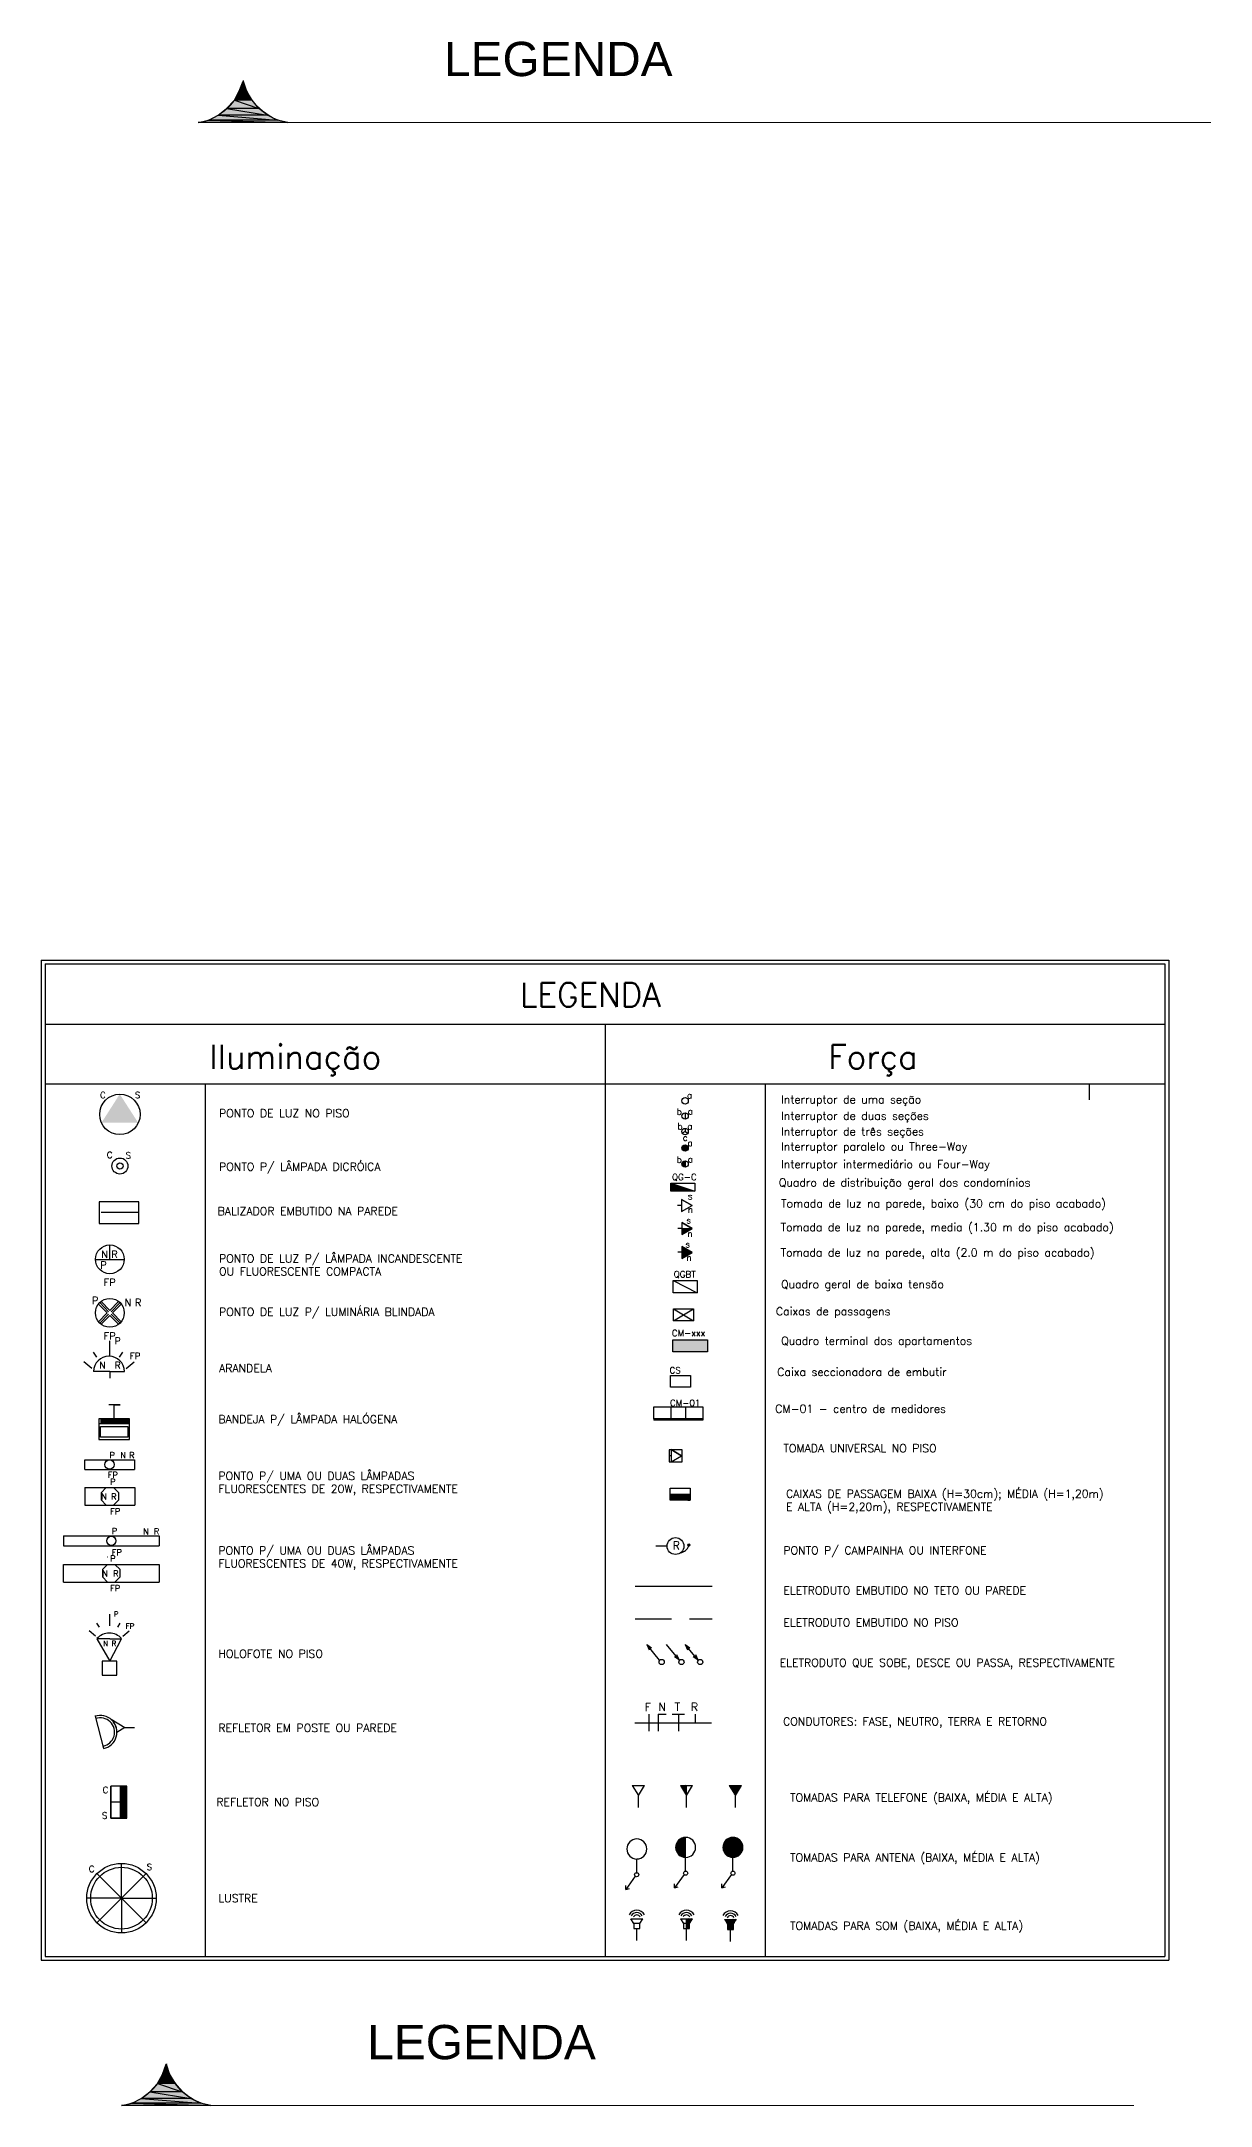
# Model space of a CAD drawing. Header units: millimetres. Extents: x 53 to 176, y -29 to 32.
# Drawn here: x 81.16 to 89.2, y -0.34 to 13.85 of the extents above; entities that cross this region are included whole.
import ezdxf

# ---------------------------------------------------------------- set-up
doc = ezdxf.new("R2010")
doc.units = ezdxf.units.MM
doc.linetypes.add('HIDDEN', pattern=[0.375, 0.25, -0.125])
doc.layers.add('6 - Legenda', color=70, linetype='Continuous', lineweight=25)
doc.styles.add('Arial0', font='arial.ttf', dxfattribs={"height": 3.14658})
doc.styles.add('ROMANS', font='ROMANS.SHX')

msp = doc.modelspace()

# ---------------------------------------------------------------- hatches: boundary and pattern name
at = {"layer": '6 - Legenda', "true_color": 0x000005}
h = msp.add_hatch(color=5, dxfattribs=at)
h.paths.add_polyline_path([(82.568, 13.503), (82.518, 13.503), (82.607, 13.441)])
h.paths.add_polyline_path([(82.518, 13.503), (82.607, 13.441), (82.485, 13.441)])
for points in [[(82.545, 13.573), (82.568, 13.503), (82.518, 13.503)], [(82.016, -0.058), (82.04, -0.127), (81.99, -0.127)]]:
    msp.add_hatch(color=5, dxfattribs=at).paths.add_polyline_path(points)
h = msp.add_hatch(color=5, dxfattribs=at)
h.paths.add_polyline_path([(82.713, 13.338), (82.373, 13.338), (82.779, 13.305)])
h.paths.add_polyline_path([(82.373, 13.338), (82.779, 13.305), (82.31, 13.305)])
h = msp.add_hatch(color=5, dxfattribs=at)
h.paths.add_polyline_path([(82.654, 13.384), (82.432, 13.384), (82.713, 13.338)])
h.paths.add_polyline_path([(82.432, 13.384), (82.713, 13.338), (82.373, 13.338)])
h = msp.add_hatch(color=5, dxfattribs=at)
h.paths.add_polyline_path([(82.607, 13.441), (82.485, 13.441), (82.654, 13.384)])
h.paths.add_polyline_path([(82.485, 13.441), (82.654, 13.384), (82.432, 13.384)])
h = msp.add_hatch(color=5, dxfattribs=at)
h.paths.add_polyline_path([(82.779, 13.305), (82.31, 13.305), (82.852, 13.288)])
h.paths.add_polyline_path([(82.31, 13.305), (82.852, 13.288), (82.237, 13.288)])
at = {"layer": '6 - Legenda'}
h = msp.add_hatch(color=256, dxfattribs=at)
h.set_gradient(color1=(255, 0, 0), color2=(255, 0, 0), tint=1)
h.paths.add_polyline_path([(85.585, 6.13), (85.563, 6.13, 0.414214), (85.585, 6.108)])
h.paths.add_polyline_path([(85.585, 6.152, 0.414214), (85.563, 6.13), (85.585, 6.13)])
h.paths.add_polyline_path([(85.585, 6.262, 0.414214), (85.563, 6.24), (85.585, 6.24)])
h.paths.add_polyline_path([(85.585, 6.262), (85.585, 6.24), (85.607, 6.24, 0.414214)])
h.paths.add_polyline_path([(85.607, 6.24), (85.585, 6.24), (85.585, 6.218, 0.414214)])
h.paths.add_polyline_path([(85.585, 6.24), (85.563, 6.24, 0.414214), (85.585, 6.218)])
h = msp.add_hatch(color=256, dxfattribs=at)
h.paths.add_polyline_path([(85.486, 5.999), (85.486, 5.972), (85.568, 5.972)])
h.paths.add_polyline_path([(85.568, 5.972), (85.486, 5.972), (85.486, 5.944), (85.568, 5.944)])
h.paths.add_polyline_path([(85.568, 5.972), (85.568, 5.944), (85.651, 5.944)])
at = {"layer": '6 - Legenda', "true_color": 0x000005}
h = msp.add_hatch(color=5, dxfattribs=at)
h.paths.add_polyline_path([(82.04, -0.127), (81.99, -0.127), (82.079, -0.19)])
h.paths.add_polyline_path([(81.99, -0.127), (82.079, -0.19), (81.957, -0.19)])
h = msp.add_hatch(color=5, dxfattribs=at)
h.paths.add_polyline_path([(82.126, -0.246), (81.904, -0.246), (82.185, -0.293)])
h.paths.add_polyline_path([(81.904, -0.246), (82.185, -0.293), (81.844, -0.293)])
h = msp.add_hatch(color=5, dxfattribs=at)
h.paths.add_polyline_path([(82.079, -0.19), (81.957, -0.19), (82.126, -0.246)])
h.paths.add_polyline_path([(81.957, -0.19), (82.126, -0.246), (81.904, -0.246)])
h = msp.add_hatch(color=5, dxfattribs=at)
h.paths.add_polyline_path([(82.251, -0.326), (81.782, -0.326), (82.324, -0.342)])
h.paths.add_polyline_path([(81.782, -0.326), (82.324, -0.342), (81.709, -0.342)])
h = msp.add_hatch(color=5, dxfattribs=at)
h.paths.add_polyline_path([(82.185, -0.293), (81.844, -0.293), (82.251, -0.326)])
h.paths.add_polyline_path([(81.844, -0.293), (82.251, -0.326), (81.782, -0.326)])

# ---------------------------------------------------------------- linework, layer by layer
at = {"layer": '6 - Legenda'}
for p, q in [((81.157, 7.532), (81.157, 0.657)), ((81.157, 7.532), (88.912, 7.532)), ((88.912, 7.532), (88.912, 0.657)), ((81.185, 7.505), (81.185, 0.684)), ((81.185, 7.505), (88.885, 7.505)), ((88.885, 7.505), (88.885, 0.684)), ((81.185, 7.092), (88.885, 7.092)), ((85.035, 7.092), (85.035, 0.684)), ((81.185, 6.68), (88.885, 6.68)), ((82.285, 6.68), (82.285, 0.684)), ((85.035, 6.68), (86.135, 6.68)), ((86.135, 6.68), (86.135, 0.684)), ((88.364, 6.68), (88.364, 6.57)), ((85.585, 6.482), (85.585, 6.438)), ((85.585, 6.353), (85.566, 6.342)), ((85.585, 6.353), (85.566, 6.342)), ((85.585, 6.375), (85.585, 6.353)), ((85.585, 6.375), (85.585, 6.353)), ((85.585, 6.353), (85.604, 6.342)), ((85.585, 6.353), (85.604, 6.342)), ((85.585, 6.152), (85.585, 6.108)), ((85.486, 5.999), (85.651, 5.944)), ((85.486, 5.944), (85.486, 5.999)), ((85.486, 5.999), (85.651, 5.999)), ((85.651, 5.999), (85.651, 5.944)), ((81.829, 5.869), (81.555, 5.869)), ((81.555, 5.869), (81.555, 5.72)), ((81.829, 5.72), (81.829, 5.869)), ((85.651, 5.944), (85.486, 5.944)), ((85.561, 5.845), (85.534, 5.845)), ((85.561, 5.886), (85.633, 5.845)), ((85.633, 5.845), (85.561, 5.886)), ((85.561, 5.886), (85.561, 5.804)), ((85.633, 5.845), (85.561, 5.886)), ((85.561, 5.804), (85.633, 5.845)), ((81.555, 5.72), (81.829, 5.72)), ((81.568, 5.8), (81.821, 5.8)), ((85.563, 5.687), (85.535, 5.687)), ((85.563, 5.728), (85.634, 5.687)), ((85.634, 5.687), (85.563, 5.728)), ((85.563, 5.728), (85.563, 5.646)), ((85.634, 5.687), (85.563, 5.728)), ((85.563, 5.687), (85.634, 5.687)), ((85.563, 5.646), (85.634, 5.687)), ((81.629, 5.473), (81.629, 5.574)), ((85.563, 5.563), (85.634, 5.522)), ((85.634, 5.522), (85.563, 5.563)), ((85.563, 5.563), (85.563, 5.481)), ((85.634, 5.522), (85.563, 5.563)), ((81.529, 5.473), (81.728, 5.473)), ((85.563, 5.524), (85.535, 5.524)), ((85.563, 5.522), (85.634, 5.522)), ((85.563, 5.481), (85.634, 5.522)), ((85.502, 5.33), (85.667, 5.245)), ((85.502, 5.245), (85.502, 5.33)), ((85.502, 5.33), (85.667, 5.33)), ((85.667, 5.33), (85.667, 5.245)), ((81.611, 5.107), (81.55, 5.167)), ((81.62, 5.115), (81.559, 5.177)), ((81.629, 5.124), (81.568, 5.185)), ((81.689, 5.185), (81.629, 5.124)), ((81.699, 5.177), (81.637, 5.115)), ((81.707, 5.167), (81.646, 5.107)), ((85.667, 5.245), (85.502, 5.245)), ((85.505, 5.052), (85.505, 5.135)), ((85.505, 5.135), (85.643, 5.135)), ((85.505, 5.052), (85.643, 5.135)), ((85.505, 5.135), (85.643, 5.052)), ((85.643, 5.135), (85.643, 5.052)), ((81.611, 5.107), (81.55, 5.046)), ((81.62, 5.098), (81.559, 5.037)), ((81.629, 5.089), (81.568, 5.028)), ((81.689, 5.028), (81.629, 5.089)), ((81.699, 5.037), (81.637, 5.098)), ((81.707, 5.046), (81.646, 5.107)), ((85.643, 5.052), (85.505, 5.052)), ((81.539, 4.803), (81.517, 4.837)), ((81.629, 4.814), (81.629, 4.915)), ((81.695, 4.803), (81.718, 4.837)), ((85.5, 4.84), (85.5, 4.922)), ((85.5, 4.922), (85.739, 4.922)), ((85.739, 4.84), (85.5, 4.84)), ((85.739, 4.922), (85.739, 4.84)), ((81.506, 4.725), (81.45, 4.77)), ((81.629, 4.703), (81.517, 4.703)), ((81.629, 4.703), (81.729, 4.703)), ((81.629, 4.703), (81.629, 4.658)), ((81.74, 4.725), (81.795, 4.771)), ((85.484, 4.595), (85.484, 4.677)), ((85.484, 4.677), (85.622, 4.677)), ((85.622, 4.595), (85.484, 4.595)), ((85.622, 4.677), (85.622, 4.595)), ((81.699, 4.475), (81.621, 4.475)), ((81.658, 4.475), (81.699, 4.475)), ((81.658, 4.379), (81.658, 4.475)), ((85.369, 4.379), (85.369, 4.462)), ((85.369, 4.462), (85.706, 4.462)), ((85.488, 4.462), (85.488, 4.379)), ((85.588, 4.462), (85.588, 4.379)), ((85.706, 4.462), (85.706, 4.379)), ((81.763, 4.379), (81.554, 4.379)), ((81.554, 4.379), (81.554, 4.236)), ((81.763, 4.345), (81.557, 4.345)), ((81.564, 4.325), (81.753, 4.325)), ((81.564, 4.252), (81.564, 4.325)), ((81.566, 4.373), (81.566, 4.351)), ((81.571, 4.373), (81.571, 4.351)), ((81.577, 4.373), (81.577, 4.351)), ((81.582, 4.373), (81.582, 4.351)), ((81.588, 4.373), (81.588, 4.351)), ((81.593, 4.373), (81.593, 4.351)), ((81.599, 4.373), (81.599, 4.351)), ((81.604, 4.373), (81.604, 4.351)), ((81.61, 4.373), (81.61, 4.351)), ((81.615, 4.373), (81.615, 4.351)), ((81.621, 4.373), (81.621, 4.351)), ((81.626, 4.373), (81.626, 4.351)), ((81.632, 4.373), (81.632, 4.351)), ((81.637, 4.373), (81.637, 4.351)), ((81.643, 4.373), (81.643, 4.351)), ((81.648, 4.373), (81.648, 4.351)), ((81.654, 4.373), (81.654, 4.351)), ((81.659, 4.373), (81.659, 4.351)), ((81.665, 4.373), (81.665, 4.351)), ((81.67, 4.373), (81.67, 4.351)), ((81.676, 4.373), (81.676, 4.351)), ((81.681, 4.373), (81.681, 4.351)), ((81.687, 4.373), (81.687, 4.351)), ((81.692, 4.373), (81.692, 4.351)), ((81.698, 4.373), (81.698, 4.351)), ((81.703, 4.373), (81.703, 4.351)), ((81.709, 4.373), (81.709, 4.351)), ((81.714, 4.373), (81.714, 4.351)), ((81.72, 4.373), (81.72, 4.351)), ((81.725, 4.373), (81.725, 4.351)), ((81.725, 4.373), (81.725, 4.351)), ((81.731, 4.373), (81.731, 4.351)), ((81.736, 4.373), (81.736, 4.351)), ((81.742, 4.373), (81.742, 4.351)), ((81.747, 4.373), (81.747, 4.351)), ((81.753, 4.373), (81.753, 4.351)), ((81.753, 4.325), (81.753, 4.252)), ((81.763, 4.236), (81.763, 4.379)), ((85.706, 4.379), (85.369, 4.379)), ((85.369, 4.379), (85.369, 4.369)), ((85.706, 4.369), (85.369, 4.369)), ((85.706, 4.379), (85.706, 4.369)), ((81.554, 4.236), (81.763, 4.236)), ((81.753, 4.252), (81.564, 4.252)), ((85.49, 4.125), (85.476, 4.125)), ((85.49, 4.167), (85.561, 4.125)), ((85.561, 4.125), (85.49, 4.167)), ((85.49, 4.167), (85.49, 4.084)), ((85.561, 4.125), (85.49, 4.167)), ((85.49, 4.084), (85.561, 4.125)), ((81.455, 4.097), (81.455, 4.03)), ((81.456, 4.097), (81.798, 4.097)), ((81.456, 4.03), (81.798, 4.03)), ((81.798, 4.097), (81.798, 4.03)), ((81.457, 3.907), (81.8, 3.907)), ((81.457, 3.907), (81.457, 3.785)), ((81.603, 3.907), (81.568, 3.871)), ((81.568, 3.871), (81.568, 3.821)), ((81.604, 3.907), (81.603, 3.907)), ((81.69, 3.871), (81.654, 3.907)), ((81.69, 3.821), (81.69, 3.871)), ((81.8, 3.907), (81.8, 3.785)), ((85.482, 3.819), (85.482, 3.901)), ((85.482, 3.901), (85.619, 3.901)), ((85.482, 3.86), (85.619, 3.86)), ((85.619, 3.901), (85.619, 3.819)), ((81.457, 3.785), (81.8, 3.785)), ((81.568, 3.821), (81.603, 3.785)), ((81.603, 3.785), (81.604, 3.785)), ((81.654, 3.785), (81.69, 3.821)), ((81.654, 3.785), (81.654, 3.785)), ((85.619, 3.819), (85.482, 3.819)), ((81.309, 3.574), (81.969, 3.574)), ((81.309, 3.574), (81.309, 3.505)), ((81.969, 3.574), (81.969, 3.505)), ((81.309, 3.505), (81.969, 3.505)), ((81.614, 3.427), (81.613, 3.427)), ((81.308, 3.378), (81.308, 3.256)), ((81.309, 3.378), (81.969, 3.378)), ((81.613, 3.378), (81.578, 3.342)), ((81.578, 3.342), (81.578, 3.292)), ((81.578, 3.292), (81.613, 3.256)), ((81.7, 3.342), (81.664, 3.378)), ((81.664, 3.256), (81.7, 3.292)), ((81.7, 3.292), (81.7, 3.342)), ((81.969, 3.378), (81.969, 3.256)), ((81.309, 3.256), (81.969, 3.256)), ((81.613, 3.256), (81.614, 3.256)), ((81.664, 3.256), (81.664, 3.256)), ((85.241, 3.229), (85.771, 3.229)), ((81.629, 2.956), (81.629, 3.037)), ((81.531, 2.885), (81.487, 2.921)), ((81.558, 2.947), (81.54, 2.974)), ((81.629, 2.867), (81.54, 2.867)), ((81.54, 2.867), (81.629, 2.713)), ((81.629, 2.867), (81.709, 2.867)), ((81.629, 2.713), (81.709, 2.867)), ((81.683, 2.947), (81.7, 2.974)), ((81.718, 2.885), (81.762, 2.922)), ((81.575, 2.713), (81.575, 2.616)), ((81.678, 2.713), (81.575, 2.713)), ((81.678, 2.616), (81.678, 2.713)), ((85.41, 2.719), (85.321, 2.827)), ((85.321, 2.827), (85.354, 2.804)), ((85.321, 2.827), (85.337, 2.791)), ((85.546, 2.719), (85.457, 2.827)), ((85.546, 2.719), (85.513, 2.743)), ((85.546, 2.719), (85.529, 2.756)), ((85.674, 2.719), (85.585, 2.827)), ((85.585, 2.827), (85.618, 2.804)), ((85.585, 2.827), (85.602, 2.791)), ((85.674, 2.719), (85.641, 2.743)), ((85.674, 2.719), (85.658, 2.756)), ((81.575, 2.616), (81.678, 2.616)), ((81.527, 2.334), (81.586, 2.112)), ((81.637, 2.314), (81.732, 2.258)), ((85.239, 2.29), (85.766, 2.29)), ((85.336, 2.348), (85.336, 2.232)), ((85.401, 2.348), (85.456, 2.348)), ((85.401, 2.348), (85.401, 2.232)), ((85.497, 2.348), (85.581, 2.348)), ((85.539, 2.348), (85.539, 2.232)), ((85.654, 2.348), (85.654, 2.29)), ((81.732, 2.258), (81.678, 2.223)), ((81.732, 2.258), (81.799, 2.258)), ((81.636, 1.853), (81.636, 1.633)), ((81.636, 1.633), (81.636, 1.853)), ((81.636, 1.633), (81.636, 1.853)), ((81.746, 1.853), (81.636, 1.853)), ((81.746, 1.853), (81.636, 1.853)), ((81.746, 1.853), (81.636, 1.853)), ((81.7, 1.849), (81.7, 1.636)), ((81.706, 1.849), (81.706, 1.636)), ((81.711, 1.849), (81.711, 1.636)), ((81.717, 1.849), (81.717, 1.636)), ((81.722, 1.849), (81.722, 1.636)), ((81.728, 1.849), (81.728, 1.636)), ((81.733, 1.849), (81.733, 1.636)), ((81.739, 1.849), (81.739, 1.636)), ((81.746, 1.633), (81.746, 1.853)), ((81.746, 1.633), (81.746, 1.853)), ((81.746, 1.633), (81.746, 1.853)), ((85.222, 1.858), (85.264, 1.789)), ((85.222, 1.858), (85.305, 1.858)), ((85.264, 1.789), (85.305, 1.858)), ((85.553, 1.858), (85.594, 1.789)), ((85.553, 1.858), (85.636, 1.858)), ((85.594, 1.819), (85.555, 1.858)), ((85.594, 1.814), (85.558, 1.851)), ((85.594, 1.824), (85.56, 1.858)), ((85.594, 1.828), (85.565, 1.858)), ((85.594, 1.833), (85.57, 1.858)), ((85.594, 1.838), (85.574, 1.858)), ((85.594, 1.843), (85.579, 1.858)), ((85.594, 1.848), (85.584, 1.858)), ((85.594, 1.853), (85.589, 1.858)), ((85.594, 1.789), (85.636, 1.858)), ((85.594, 1.858), (85.594, 1.858)), ((85.594, 1.789), (85.594, 1.858)), ((85.889, 1.858), (85.931, 1.789)), ((85.889, 1.858), (85.972, 1.858)), ((85.942, 1.808), (85.891, 1.858)), ((85.94, 1.805), (85.894, 1.851)), ((85.943, 1.811), (85.896, 1.858)), ((85.945, 1.814), (85.901, 1.858)), ((85.947, 1.817), (85.906, 1.858)), ((85.949, 1.82), (85.911, 1.858)), ((85.951, 1.823), (85.915, 1.858)), ((85.953, 1.826), (85.92, 1.858)), ((85.954, 1.829), (85.925, 1.858)), ((85.956, 1.832), (85.93, 1.858)), ((85.931, 1.789), (85.972, 1.858)), ((85.958, 1.835), (85.935, 1.858)), ((85.96, 1.838), (85.94, 1.858)), ((85.962, 1.841), (85.945, 1.858)), ((85.963, 1.844), (85.949, 1.858)), ((85.965, 1.847), (85.954, 1.858)), ((85.967, 1.85), (85.959, 1.858)), ((85.969, 1.853), (85.964, 1.858)), ((85.971, 1.856), (85.969, 1.858)), ((81.746, 1.743), (81.636, 1.743)), ((85.264, 1.707), (85.264, 1.789)), ((85.594, 1.809), (85.565, 1.838)), ((85.594, 1.804), (85.572, 1.826)), ((85.594, 1.799), (85.58, 1.814)), ((85.594, 1.794), (85.587, 1.802)), ((85.594, 1.79), (85.594, 1.79)), ((85.594, 1.707), (85.594, 1.789)), ((85.938, 1.802), (85.901, 1.838)), ((85.936, 1.799), (85.908, 1.826)), ((85.934, 1.796), (85.916, 1.814)), ((85.932, 1.793), (85.923, 1.802)), ((85.931, 1.79), (85.93, 1.79)), ((85.931, 1.707), (85.931, 1.789)), ((81.636, 1.633), (81.746, 1.633)), ((81.746, 1.633), (81.636, 1.633)), ((81.746, 1.633), (81.636, 1.633)), ((85.589, 1.366), (85.52, 1.434)), ((85.589, 1.375), (85.521, 1.443)), ((85.58, 1.365), (85.521, 1.424)), ((85.589, 1.385), (85.523, 1.451)), ((85.589, 1.395), (85.525, 1.459)), ((85.589, 1.404), (85.528, 1.465)), ((85.589, 1.414), (85.532, 1.471)), ((85.589, 1.424), (85.536, 1.477)), ((85.589, 1.434), (85.54, 1.482)), ((85.589, 1.443), (85.546, 1.487)), ((85.589, 1.453), (85.551, 1.491)), ((85.589, 1.463), (85.557, 1.494)), ((85.589, 1.473), (85.564, 1.497)), ((85.589, 1.482), (85.571, 1.5)), ((85.589, 1.492), (85.579, 1.501)), ((85.589, 1.502), (85.589, 1.502)), ((85.589, 1.365), (85.589, 1.502)), ((85.92, 1.365), (85.846, 1.439)), ((85.913, 1.365), (85.846, 1.432)), ((85.905, 1.365), (85.846, 1.424)), ((85.926, 1.366), (85.847, 1.445)), ((85.932, 1.367), (85.848, 1.451)), ((85.938, 1.369), (85.85, 1.457)), ((85.943, 1.371), (85.852, 1.462)), ((85.948, 1.373), (85.854, 1.467)), ((85.952, 1.376), (85.857, 1.471)), ((85.957, 1.379), (85.86, 1.476)), ((85.961, 1.382), (85.863, 1.48)), ((85.964, 1.386), (85.867, 1.483)), ((85.968, 1.39), (85.871, 1.487)), ((85.971, 1.394), (85.875, 1.49)), ((85.974, 1.399), (85.88, 1.493)), ((85.976, 1.403), (85.884, 1.495)), ((85.978, 1.408), (85.889, 1.497)), ((85.98, 1.414), (85.895, 1.499)), ((85.982, 1.42), (85.901, 1.501)), ((85.983, 1.426), (85.907, 1.502)), ((85.983, 1.433), (85.914, 1.502)), ((85.983, 1.441), (85.922, 1.502)), ((85.981, 1.449), (85.93, 1.5)), ((85.978, 1.46), (85.941, 1.497)), ((81.709, 1.084), (81.709, 1.318)), ((85.253, 1.257), (85.253, 1.354)), ((85.567, 1.368), (85.524, 1.411)), ((85.544, 1.381), (85.537, 1.389)), ((85.589, 1.268), (85.589, 1.365)), ((85.896, 1.367), (85.848, 1.415)), ((85.884, 1.372), (85.853, 1.403)), ((85.914, 1.268), (85.914, 1.365)), ((81.709, 1.084), (81.544, 1.25)), ((81.709, 1.084), (81.874, 1.25)), ((85.242, 1.235), (85.177, 1.143)), ((85.177, 1.143), (85.177, 1.172)), ((85.177, 1.143), (85.202, 1.15)), ((85.578, 1.246), (85.513, 1.154)), ((85.513, 1.154), (85.513, 1.183)), ((85.513, 1.154), (85.538, 1.161)), ((85.904, 1.246), (85.838, 1.154)), ((85.838, 1.154), (85.838, 1.183)), ((85.838, 1.154), (85.863, 1.161)), ((81.709, 1.084), (81.476, 1.084)), ((81.709, 1.084), (81.544, 0.919)), ((81.709, 1.084), (81.709, 0.851)), ((81.709, 1.084), (81.874, 0.919)), ((81.709, 1.084), (81.943, 1.084)), ((85.232, 0.909), (85.211, 0.943)), ((85.211, 0.943), (85.294, 0.943)), ((85.273, 0.909), (85.232, 0.909)), ((85.232, 0.909), (85.232, 0.875)), ((85.273, 0.909), (85.232, 0.909)), ((85.232, 0.875), (85.273, 0.875)), ((85.253, 0.792), (85.253, 0.874)), ((85.273, 0.909), (85.294, 0.943)), ((85.273, 0.875), (85.273, 0.909)), ((85.553, 0.943), (85.574, 0.909)), ((85.553, 0.943), (85.636, 0.943)), ((85.615, 0.909), (85.574, 0.909)), ((85.574, 0.909), (85.574, 0.875)), ((85.615, 0.909), (85.574, 0.909)), ((85.574, 0.875), (85.615, 0.875)), ((85.594, 0.874), (85.594, 0.943)), ((85.62, 0.917), (85.594, 0.943)), ((85.619, 0.915), (85.594, 0.939)), ((85.617, 0.912), (85.594, 0.935)), ((85.616, 0.91), (85.594, 0.932)), ((85.614, 0.909), (85.594, 0.928)), ((85.61, 0.909), (85.594, 0.924)), ((85.606, 0.909), (85.594, 0.92)), ((85.603, 0.909), (85.594, 0.917)), ((85.599, 0.909), (85.594, 0.913)), ((85.595, 0.909), (85.594, 0.909)), ((85.615, 0.885), (85.594, 0.906)), ((85.615, 0.881), (85.594, 0.902)), ((85.615, 0.878), (85.594, 0.898)), ((85.614, 0.875), (85.594, 0.895)), ((85.611, 0.875), (85.594, 0.891)), ((85.607, 0.875), (85.594, 0.887)), ((85.603, 0.875), (85.594, 0.883)), ((85.599, 0.875), (85.594, 0.88)), ((85.596, 0.875), (85.594, 0.876)), ((85.594, 0.792), (85.594, 0.874)), ((85.615, 0.889), (85.595, 0.909)), ((85.621, 0.919), (85.598, 0.943)), ((85.615, 0.892), (85.599, 0.909)), ((85.623, 0.922), (85.601, 0.943)), ((85.615, 0.896), (85.603, 0.909)), ((85.624, 0.924), (85.605, 0.943)), ((85.615, 0.9), (85.606, 0.909)), ((85.626, 0.926), (85.609, 0.943)), ((85.615, 0.904), (85.61, 0.909)), ((85.627, 0.929), (85.613, 0.943)), ((85.615, 0.907), (85.614, 0.909)), ((85.615, 0.909), (85.636, 0.943)), ((85.615, 0.875), (85.615, 0.909)), ((85.628, 0.931), (85.616, 0.943)), ((85.63, 0.933), (85.62, 0.943)), ((85.631, 0.936), (85.624, 0.943)), ((85.633, 0.938), (85.627, 0.943)), ((85.634, 0.94), (85.631, 0.943)), ((85.635, 0.943), (85.635, 0.943)), ((85.857, 0.938), (85.939, 0.938)), ((85.891, 0.903), (85.857, 0.938)), ((85.895, 0.903), (85.861, 0.938)), ((85.888, 0.903), (85.862, 0.929)), ((85.899, 0.903), (85.864, 0.938)), ((85.902, 0.903), (85.868, 0.938)), ((85.884, 0.903), (85.868, 0.919)), ((85.906, 0.903), (85.872, 0.938)), ((85.88, 0.903), (85.873, 0.91)), ((85.91, 0.903), (85.875, 0.938)), ((85.919, 0.903), (85.877, 0.903)), ((85.877, 0.903), (85.877, 0.869)), ((85.919, 0.903), (85.877, 0.903)), ((85.911, 0.869), (85.877, 0.902)), ((85.907, 0.869), (85.877, 0.899)), ((85.903, 0.869), (85.877, 0.895)), ((85.899, 0.869), (85.877, 0.891)), ((85.896, 0.869), (85.877, 0.887)), ((85.892, 0.869), (85.877, 0.884)), ((85.888, 0.869), (85.877, 0.88)), ((85.885, 0.869), (85.877, 0.876)), ((85.881, 0.869), (85.877, 0.873)), ((85.877, 0.869), (85.919, 0.869)), ((85.914, 0.903), (85.879, 0.938)), ((85.914, 0.869), (85.88, 0.903)), ((85.917, 0.903), (85.883, 0.938)), ((85.918, 0.869), (85.884, 0.903)), ((85.92, 0.905), (85.887, 0.938)), ((85.919, 0.872), (85.888, 0.903)), ((85.921, 0.907), (85.89, 0.938)), ((85.919, 0.876), (85.891, 0.903)), ((85.922, 0.909), (85.894, 0.938)), ((85.919, 0.88), (85.895, 0.903)), ((85.924, 0.912), (85.898, 0.938)), ((85.898, 0.786), (85.898, 0.869)), ((85.919, 0.883), (85.899, 0.903)), ((85.925, 0.914), (85.901, 0.938)), ((85.919, 0.887), (85.902, 0.903)), ((85.926, 0.916), (85.905, 0.938)), ((85.919, 0.891), (85.906, 0.903)), ((85.928, 0.919), (85.909, 0.938)), ((85.919, 0.894), (85.91, 0.903)), ((85.929, 0.921), (85.912, 0.938)), ((85.919, 0.898), (85.914, 0.903)), ((85.931, 0.923), (85.916, 0.938)), ((85.919, 0.902), (85.917, 0.903)), ((85.919, 0.869), (85.919, 0.903)), ((85.932, 0.926), (85.92, 0.938)), ((85.933, 0.928), (85.924, 0.938)), ((85.935, 0.93), (85.927, 0.938)), ((85.936, 0.932), (85.931, 0.938)), ((85.938, 0.935), (85.935, 0.938)), ((85.939, 0.937), (85.938, 0.938)), ((81.157, 0.657), (88.912, 0.657)), ((81.185, 0.684), (88.885, 0.684))]:
    msp.add_line(p, q, dxfattribs=at)
at = {"layer": '6 - Legenda', "linetype": 'Continuous'}
for p, q in [((85.566, 4.166), (85.476, 4.166)), ((85.476, 4.166), (85.476, 4.083)), ((85.566, 4.083), (85.566, 4.166)), ((85.476, 4.083), (85.566, 4.083)), ((85.482, 3.859), (85.482, 3.86)), ((85.482, 3.859), (85.483, 3.86)), ((85.482, 3.859), (85.483, 3.86)), ((85.482, 3.858), (85.483, 3.86)), ((85.482, 3.858), (85.484, 3.86)), ((85.482, 3.857), (85.484, 3.86)), ((85.482, 3.857), (85.485, 3.86)), ((85.482, 3.856), (85.485, 3.86)), ((85.482, 3.856), (85.486, 3.86)), ((85.482, 3.855), (85.486, 3.86)), ((85.482, 3.855), (85.487, 3.86)), ((85.482, 3.854), (85.487, 3.86)), ((85.482, 3.854), (85.488, 3.86)), ((85.482, 3.853), (85.488, 3.86)), ((85.482, 3.853), (85.489, 3.86)), ((85.482, 3.852), (85.489, 3.86)), ((85.482, 3.852), (85.49, 3.86)), ((85.482, 3.851), (85.49, 3.86)), ((85.482, 3.851), (85.491, 3.86)), ((85.482, 3.85), (85.491, 3.86)), ((85.482, 3.85), (85.492, 3.86)), ((85.482, 3.849), (85.492, 3.86)), ((85.482, 3.849), (85.493, 3.86)), ((85.482, 3.848), (85.493, 3.86)), ((85.482, 3.848), (85.494, 3.86)), ((85.482, 3.847), (85.494, 3.86)), ((85.482, 3.847), (85.495, 3.86)), ((85.482, 3.846), (85.495, 3.86)), ((85.482, 3.846), (85.496, 3.86)), ((85.482, 3.845), (85.496, 3.86)), ((85.482, 3.845), (85.497, 3.86)), ((85.482, 3.844), (85.497, 3.86)), ((85.482, 3.844), (85.498, 3.86)), ((85.482, 3.843), (85.498, 3.86)), ((85.482, 3.843), (85.499, 3.86)), ((85.482, 3.842), (85.499, 3.86)), ((85.482, 3.842), (85.5, 3.86)), ((85.482, 3.842), (85.5, 3.86)), ((85.482, 3.841), (85.5, 3.86)), ((85.482, 3.841), (85.501, 3.86)), ((85.482, 3.84), (85.501, 3.86)), ((85.482, 3.84), (85.502, 3.86)), ((85.482, 3.839), (85.502, 3.86)), ((85.482, 3.839), (85.503, 3.86)), ((85.482, 3.838), (85.503, 3.86)), ((85.482, 3.838), (85.504, 3.86)), ((85.482, 3.837), (85.504, 3.86)), ((85.482, 3.837), (85.505, 3.86)), ((85.482, 3.836), (85.505, 3.86)), ((85.482, 3.836), (85.506, 3.86)), ((85.482, 3.835), (85.506, 3.86)), ((85.482, 3.835), (85.507, 3.86)), ((85.482, 3.834), (85.507, 3.86)), ((85.482, 3.834), (85.508, 3.86)), ((85.482, 3.833), (85.508, 3.86)), ((85.482, 3.833), (85.509, 3.86)), ((85.482, 3.832), (85.509, 3.86)), ((85.482, 3.832), (85.51, 3.86)), ((85.482, 3.831), (85.51, 3.86)), ((85.482, 3.831), (85.511, 3.86)), ((85.482, 3.83), (85.511, 3.86)), ((85.482, 3.83), (85.512, 3.86)), ((85.482, 3.829), (85.512, 3.86)), ((85.482, 3.829), (85.513, 3.86)), ((85.482, 3.828), (85.513, 3.86)), ((85.482, 3.828), (85.514, 3.86)), ((85.482, 3.827), (85.514, 3.86)), ((85.482, 3.827), (85.515, 3.86)), ((85.482, 3.826), (85.515, 3.86)), ((85.482, 3.826), (85.516, 3.86)), ((85.482, 3.825), (85.516, 3.86)), ((85.482, 3.825), (85.517, 3.86)), ((85.482, 3.824), (85.517, 3.86)), ((85.482, 3.824), (85.518, 3.86)), ((85.482, 3.824), (85.518, 3.86)), ((85.482, 3.823), (85.518, 3.86)), ((85.482, 3.823), (85.519, 3.86)), ((85.482, 3.822), (85.519, 3.86)), ((85.482, 3.822), (85.52, 3.86)), ((85.482, 3.821), (85.52, 3.86)), ((85.482, 3.821), (85.521, 3.86)), ((85.482, 3.82), (85.521, 3.86)), ((85.482, 3.82), (85.522, 3.86)), ((85.482, 3.819), (85.522, 3.86)), ((85.482, 3.819), (85.523, 3.86)), ((85.482, 3.819), (85.523, 3.86)), ((85.483, 3.819), (85.524, 3.86)), ((85.483, 3.819), (85.524, 3.86)), ((85.484, 3.819), (85.525, 3.86)), ((85.484, 3.819), (85.525, 3.86)), ((85.485, 3.819), (85.526, 3.86)), ((85.485, 3.819), (85.526, 3.86)), ((85.485, 3.819), (85.527, 3.86)), ((85.486, 3.819), (85.527, 3.86)), ((85.486, 3.819), (85.528, 3.86)), ((85.487, 3.819), (85.528, 3.86)), ((85.487, 3.819), (85.529, 3.86)), ((85.488, 3.819), (85.529, 3.86)), ((85.488, 3.819), (85.53, 3.86)), ((85.489, 3.819), (85.53, 3.86)), ((85.489, 3.819), (85.531, 3.86)), ((85.49, 3.819), (85.531, 3.86)), ((85.49, 3.819), (85.532, 3.86)), ((85.491, 3.819), (85.532, 3.86)), ((85.491, 3.819), (85.533, 3.86)), ((85.492, 3.819), (85.533, 3.86)), ((85.492, 3.819), (85.534, 3.86)), ((85.493, 3.819), (85.534, 3.86)), ((85.493, 3.819), (85.535, 3.86)), ((85.494, 3.819), (85.535, 3.86)), ((85.494, 3.819), (85.535, 3.86)), ((85.495, 3.819), (85.536, 3.86)), ((85.495, 3.819), (85.536, 3.86)), ((85.496, 3.819), (85.537, 3.86)), ((85.496, 3.819), (85.537, 3.86)), ((85.497, 3.819), (85.538, 3.86)), ((85.497, 3.819), (85.538, 3.86)), ((85.498, 3.819), (85.539, 3.86)), ((85.498, 3.819), (85.539, 3.86)), ((85.499, 3.819), (85.54, 3.86)), ((85.499, 3.819), (85.54, 3.86)), ((85.5, 3.819), (85.541, 3.86)), ((85.5, 3.819), (85.541, 3.86)), ((85.501, 3.819), (85.542, 3.86)), ((85.501, 3.819), (85.542, 3.86)), ((85.502, 3.819), (85.543, 3.86)), ((85.502, 3.819), (85.543, 3.86)), ((85.503, 3.819), (85.544, 3.86)), ((85.503, 3.819), (85.544, 3.86)), ((85.503, 3.819), (85.545, 3.86)), ((85.504, 3.819), (85.545, 3.86)), ((85.504, 3.819), (85.546, 3.86)), ((85.505, 3.819), (85.546, 3.86)), ((85.505, 3.819), (85.547, 3.86)), ((85.506, 3.819), (85.547, 3.86)), ((85.506, 3.819), (85.548, 3.86)), ((85.507, 3.819), (85.548, 3.86)), ((85.507, 3.819), (85.549, 3.86)), ((85.508, 3.819), (85.549, 3.86)), ((85.508, 3.819), (85.55, 3.86)), ((85.509, 3.819), (85.55, 3.86)), ((85.509, 3.819), (85.551, 3.86)), ((85.51, 3.819), (85.551, 3.86)), ((85.51, 3.819), (85.552, 3.86)), ((85.511, 3.819), (85.552, 3.86)), ((85.511, 3.819), (85.553, 3.86)), ((85.512, 3.819), (85.553, 3.86)), ((85.512, 3.819), (85.553, 3.86)), ((85.513, 3.819), (85.554, 3.86)), ((85.513, 3.819), (85.554, 3.86)), ((85.514, 3.819), (85.555, 3.86)), ((85.514, 3.819), (85.555, 3.86)), ((85.515, 3.819), (85.556, 3.86)), ((85.515, 3.819), (85.556, 3.86)), ((85.516, 3.819), (85.557, 3.86)), ((85.516, 3.819), (85.557, 3.86)), ((85.517, 3.819), (85.558, 3.86)), ((85.517, 3.819), (85.558, 3.86)), ((85.518, 3.819), (85.559, 3.86)), ((85.518, 3.819), (85.559, 3.86)), ((85.519, 3.819), (85.56, 3.86)), ((85.519, 3.819), (85.56, 3.86)), ((85.52, 3.819), (85.561, 3.86)), ((85.52, 3.819), (85.561, 3.86)), ((85.52, 3.819), (85.562, 3.86)), ((85.521, 3.819), (85.562, 3.86)), ((85.521, 3.819), (85.563, 3.86)), ((85.522, 3.819), (85.563, 3.86)), ((85.522, 3.819), (85.564, 3.86)), ((85.523, 3.819), (85.564, 3.86)), ((85.523, 3.819), (85.565, 3.86)), ((85.524, 3.819), (85.565, 3.86)), ((85.524, 3.819), (85.566, 3.86)), ((85.525, 3.819), (85.566, 3.86)), ((85.525, 3.819), (85.567, 3.86)), ((85.526, 3.819), (85.567, 3.86)), ((85.526, 3.819), (85.568, 3.86)), ((85.527, 3.819), (85.568, 3.86)), ((85.527, 3.819), (85.569, 3.86)), ((85.528, 3.819), (85.569, 3.86)), ((85.528, 3.819), (85.57, 3.86)), ((85.529, 3.819), (85.57, 3.86)), ((85.529, 3.819), (85.571, 3.86)), ((85.53, 3.819), (85.571, 3.86)), ((85.53, 3.819), (85.571, 3.86)), ((85.531, 3.819), (85.572, 3.86)), ((85.531, 3.819), (85.572, 3.86)), ((85.532, 3.819), (85.573, 3.86)), ((85.532, 3.819), (85.573, 3.86)), ((85.533, 3.819), (85.574, 3.86)), ((85.533, 3.819), (85.574, 3.86)), ((85.534, 3.819), (85.575, 3.86)), ((85.534, 3.819), (85.575, 3.86)), ((85.535, 3.819), (85.576, 3.86)), ((85.535, 3.819), (85.576, 3.86)), ((85.536, 3.819), (85.577, 3.86)), ((85.536, 3.819), (85.577, 3.86)), ((85.537, 3.819), (85.578, 3.86)), ((85.537, 3.819), (85.578, 3.86)), ((85.538, 3.819), (85.579, 3.86)), ((85.538, 3.819), (85.579, 3.86)), ((85.538, 3.819), (85.58, 3.86)), ((85.539, 3.819), (85.58, 3.86)), ((85.539, 3.819), (85.581, 3.86)), ((85.54, 3.819), (85.581, 3.86)), ((85.54, 3.819), (85.582, 3.86)), ((85.541, 3.819), (85.582, 3.86)), ((85.541, 3.819), (85.583, 3.86)), ((85.542, 3.819), (85.583, 3.86)), ((85.542, 3.819), (85.584, 3.86)), ((85.543, 3.819), (85.584, 3.86)), ((85.543, 3.819), (85.585, 3.86)), ((85.544, 3.819), (85.585, 3.86)), ((85.544, 3.819), (85.586, 3.86)), ((85.545, 3.819), (85.586, 3.86)), ((85.545, 3.819), (85.587, 3.86)), ((85.546, 3.819), (85.587, 3.86)), ((85.546, 3.819), (85.588, 3.86)), ((85.547, 3.819), (85.588, 3.86)), ((85.547, 3.819), (85.588, 3.86)), ((85.548, 3.819), (85.589, 3.86)), ((85.548, 3.819), (85.589, 3.86)), ((85.549, 3.819), (85.59, 3.86)), ((85.549, 3.819), (85.59, 3.86)), ((85.55, 3.819), (85.591, 3.86)), ((85.55, 3.819), (85.591, 3.86)), ((85.551, 3.819), (85.592, 3.86)), ((85.551, 3.819), (85.592, 3.86)), ((85.552, 3.819), (85.593, 3.86)), ((85.552, 3.819), (85.593, 3.86)), ((85.553, 3.819), (85.594, 3.86)), ((85.553, 3.819), (85.594, 3.86)), ((85.554, 3.819), (85.595, 3.86)), ((85.554, 3.819), (85.595, 3.86)), ((85.555, 3.819), (85.596, 3.86)), ((85.555, 3.819), (85.596, 3.86)), ((85.556, 3.819), (85.597, 3.86)), ((85.556, 3.819), (85.597, 3.86)), ((85.556, 3.819), (85.598, 3.86)), ((85.557, 3.819), (85.598, 3.86)), ((85.557, 3.819), (85.599, 3.86)), ((85.558, 3.819), (85.599, 3.86)), ((85.558, 3.819), (85.6, 3.86)), ((85.559, 3.819), (85.6, 3.86)), ((85.559, 3.819), (85.601, 3.86)), ((85.56, 3.819), (85.601, 3.86)), ((85.56, 3.819), (85.602, 3.86)), ((85.561, 3.819), (85.602, 3.86)), ((85.561, 3.819), (85.603, 3.86)), ((85.562, 3.819), (85.603, 3.86)), ((85.562, 3.819), (85.604, 3.86)), ((85.563, 3.819), (85.604, 3.86)), ((85.563, 3.819), (85.605, 3.86)), ((85.564, 3.819), (85.605, 3.86)), ((85.564, 3.819), (85.606, 3.86)), ((85.565, 3.819), (85.606, 3.86)), ((85.565, 3.819), (85.606, 3.86)), ((85.566, 3.819), (85.607, 3.86)), ((85.566, 3.819), (85.607, 3.86)), ((85.567, 3.819), (85.608, 3.86)), ((85.567, 3.819), (85.608, 3.86)), ((85.568, 3.819), (85.609, 3.86)), ((85.568, 3.819), (85.609, 3.86)), ((85.569, 3.819), (85.61, 3.86)), ((85.569, 3.819), (85.61, 3.86)), ((85.57, 3.819), (85.611, 3.86)), ((85.57, 3.819), (85.611, 3.86)), ((85.571, 3.819), (85.612, 3.86)), ((85.571, 3.819), (85.612, 3.86)), ((85.572, 3.819), (85.613, 3.86)), ((85.572, 3.819), (85.613, 3.86)), ((85.573, 3.819), (85.614, 3.86)), ((85.573, 3.819), (85.614, 3.86)), ((85.573, 3.819), (85.615, 3.86)), ((85.574, 3.819), (85.615, 3.86)), ((85.574, 3.819), (85.616, 3.86)), ((85.575, 3.819), (85.616, 3.86)), ((85.575, 3.819), (85.617, 3.86)), ((85.576, 3.819), (85.617, 3.86)), ((85.576, 3.819), (85.618, 3.86)), ((85.577, 3.819), (85.618, 3.86)), ((85.577, 3.819), (85.619, 3.86)), ((85.578, 3.819), (85.619, 3.86)), ((85.578, 3.819), (85.619, 3.859)), ((85.579, 3.819), (85.619, 3.859)), ((85.579, 3.819), (85.619, 3.858)), ((85.58, 3.819), (85.619, 3.858)), ((85.58, 3.819), (85.619, 3.857)), ((85.581, 3.819), (85.619, 3.857)), ((85.581, 3.819), (85.619, 3.857)), ((85.582, 3.819), (85.619, 3.856)), ((85.582, 3.819), (85.619, 3.856)), ((85.583, 3.819), (85.619, 3.855)), ((85.583, 3.819), (85.619, 3.855)), ((85.584, 3.819), (85.619, 3.854)), ((85.584, 3.819), (85.619, 3.854)), ((85.585, 3.819), (85.619, 3.853)), ((85.585, 3.819), (85.619, 3.853)), ((85.586, 3.819), (85.619, 3.852)), ((85.586, 3.819), (85.619, 3.852)), ((85.587, 3.819), (85.619, 3.851)), ((85.587, 3.819), (85.619, 3.851)), ((85.588, 3.819), (85.619, 3.85)), ((85.588, 3.819), (85.619, 3.85)), ((85.589, 3.819), (85.619, 3.849)), ((85.589, 3.819), (85.619, 3.849)), ((85.59, 3.819), (85.619, 3.848)), ((85.59, 3.819), (85.619, 3.848)), ((85.591, 3.819), (85.619, 3.847)), ((85.591, 3.819), (85.619, 3.847)), ((85.591, 3.819), (85.619, 3.846)), ((85.592, 3.819), (85.619, 3.846)), ((85.592, 3.819), (85.619, 3.845)), ((85.593, 3.819), (85.619, 3.845)), ((85.593, 3.819), (85.619, 3.844)), ((85.594, 3.819), (85.619, 3.844)), ((85.594, 3.819), (85.619, 3.843)), ((85.595, 3.819), (85.619, 3.843)), ((85.595, 3.819), (85.619, 3.842)), ((85.596, 3.819), (85.619, 3.842)), ((85.596, 3.819), (85.619, 3.841)), ((85.597, 3.819), (85.619, 3.841)), ((85.597, 3.819), (85.619, 3.84)), ((85.598, 3.819), (85.619, 3.84)), ((85.598, 3.819), (85.619, 3.839)), ((85.599, 3.819), (85.619, 3.839)), ((85.599, 3.819), (85.619, 3.839)), ((85.6, 3.819), (85.619, 3.838)), ((85.6, 3.819), (85.619, 3.838)), ((85.601, 3.819), (85.619, 3.837)), ((85.601, 3.819), (85.619, 3.837)), ((85.602, 3.819), (85.619, 3.836)), ((85.602, 3.819), (85.619, 3.836)), ((85.603, 3.819), (85.619, 3.835)), ((85.603, 3.819), (85.619, 3.835)), ((85.604, 3.819), (85.619, 3.834)), ((85.604, 3.819), (85.619, 3.834)), ((85.605, 3.819), (85.619, 3.833)), ((85.605, 3.819), (85.619, 3.833)), ((85.606, 3.819), (85.619, 3.832)), ((85.606, 3.819), (85.619, 3.832)), ((85.607, 3.819), (85.619, 3.831)), ((85.607, 3.819), (85.619, 3.831)), ((85.608, 3.819), (85.619, 3.83)), ((85.608, 3.819), (85.619, 3.83)), ((85.608, 3.819), (85.619, 3.829)), ((85.609, 3.819), (85.619, 3.829)), ((85.609, 3.819), (85.619, 3.828)), ((85.61, 3.819), (85.619, 3.828)), ((85.61, 3.819), (85.619, 3.827)), ((85.611, 3.819), (85.619, 3.827)), ((85.611, 3.819), (85.619, 3.826)), ((85.612, 3.819), (85.619, 3.826)), ((85.612, 3.819), (85.619, 3.825)), ((85.613, 3.819), (85.619, 3.825)), ((85.613, 3.819), (85.619, 3.824)), ((85.614, 3.819), (85.619, 3.824)), ((85.614, 3.819), (85.619, 3.823)), ((85.615, 3.819), (85.619, 3.823)), ((85.615, 3.819), (85.619, 3.822)), ((85.616, 3.819), (85.619, 3.822)), ((85.616, 3.819), (85.619, 3.821)), ((85.617, 3.819), (85.619, 3.821)), ((85.617, 3.819), (85.619, 3.821)), ((85.618, 3.819), (85.619, 3.82)), ((85.618, 3.819), (85.619, 3.82)), ((85.619, 3.819), (85.619, 3.819)), ((85.461, 3.504), (85.384, 3.504))]:
    msp.add_line(p, q, dxfattribs=at)
at = {"layer": '6 - Legenda', "linetype": 'HIDDEN'}
msp.add_line((85.241, 3.005), (85.771, 3.005), dxfattribs=at)
at = {"layer": '6 - Legenda', "color": 5, "linetype": 'Continuous', "lineweight": -2, "true_color": 0x000005}
for points in [[(82.518, 13.503), (82.607, 13.441), (82.485, 13.441)], [(82.545, 13.573), (82.568, 13.503), (82.518, 13.503)], [(82.568, 13.503), (82.518, 13.503), (82.607, 13.441)], [(82.373, 13.338), (82.779, 13.305), (82.31, 13.305)], [(82.432, 13.384), (82.713, 13.338), (82.373, 13.338)], [(82.713, 13.338), (82.373, 13.338), (82.779, 13.305)], [(82.485, 13.441), (82.654, 13.384), (82.432, 13.384)], [(82.654, 13.384), (82.432, 13.384), (82.713, 13.338)], [(82.607, 13.441), (82.485, 13.441), (82.654, 13.384)], [(82.31, 13.305), (82.852, 13.288), (82.237, 13.288)], [(82.779, 13.305), (82.31, 13.305), (82.852, 13.288)], [(81.99, -0.127), (82.079, -0.19), (81.957, -0.19)], [(82.016, -0.058), (82.04, -0.127), (81.99, -0.127)], [(82.04, -0.127), (81.99, -0.127), (82.079, -0.19)], [(81.904, -0.246), (82.185, -0.293), (81.844, -0.293)], [(81.957, -0.19), (82.126, -0.246), (81.904, -0.246)], [(82.126, -0.246), (81.904, -0.246), (82.185, -0.293)], [(82.079, -0.19), (81.957, -0.19), (82.126, -0.246)], [(81.782, -0.326), (82.324, -0.342), (81.709, -0.342)], [(81.844, -0.293), (82.251, -0.326), (81.782, -0.326)], [(82.251, -0.326), (81.782, -0.326), (82.324, -0.342)], [(82.185, -0.293), (81.844, -0.293), (82.251, -0.326)]]:
    msp.add_lwpolyline(points, close=True, dxfattribs=at)
at = {"layer": '6 - Legenda', "color": 5, "linetype": 'Continuous', "lineweight": 9, "true_color": 0x000005}
for points in [[(82.237, 13.288), (89.2, 13.288), (89.2, 13.288)], [(81.709, -0.342), (88.672, -0.342), (88.672, -0.342)]]:
    msp.add_lwpolyline(points, dxfattribs=at)
at = {"layer": '6 - Legenda'}
for centre, radius in [((81.698, 6.471), 0.139), ((85.585, 6.564), 0.022), ((85.585, 6.46), 0.022), ((85.585, 6.353), 0.022), ((85.585, 6.24), 0.022), ((81.698, 6.116), 0.055), ((81.698, 6.116), 0.0215), ((85.585, 6.13), 0.022), ((81.629, 5.475), 0.099), ((81.629, 5.107), 0.099), ((81.627, 4.064), 0.032), ((81.639, 3.54), 0.032), ((85.424, 2.707), 0.0178), ((85.56, 2.707), 0.0178), ((85.689, 2.707), 0.0178), ((81.709, 1.084), 0.239), ((81.709, 1.084), 0.212), ((85.252, 1.245), 0.0142), ((85.589, 1.256), 0.0142), ((85.914, 1.256), 0.0142)]:
    msp.add_circle(centre, radius, dxfattribs=at)
at = {"layer": '6 - Legenda', "linetype": 'Continuous'}
for centre, radius in [((85.519, 3.504), 0.0579), ((85.611, 3.511), 0.0073), ((85.611, 3.51), 0.00365), ((85.612, 3.511), 0.00138)]:
    msp.add_circle(centre, radius, dxfattribs=at)
at = {"layer": '6 - Legenda'}
for centre, radius, start, end in [((81.623, 4.703), 0.106, 0, 180), ((81.625, 2.793), 0.113, 41.2952, 138.7048), ((81.563, 2.225), 0.115, 281.4167, 108.5833), ((81.563, 2.225), 0.0983, 281.4167, 108.5833), ((81.563, 2.225), 0.114, 356.1989, 37.4223), ((85.253, 1.422), 0.0688, 90, 269.9999), ((85.253, 1.422), 0.0687, 270, 90), ((85.589, 1.433), 0.0688, 90, 269.9999), ((85.589, 1.433), 0.0687, 270, 90), ((85.914, 1.433), 0.0688, 90, 269.9999), ((85.914, 1.433), 0.0687, 270, 90), ((85.253, 0.943), 0.0591, 27.2221, 152.7779), ((85.594, 0.943), 0.0591, 27.2221, 152.7779), ((85.898, 0.938), 0.0591, 27.2221, 152.7779), ((85.253, 0.943), 0.0426, 27.2221, 152.7779), ((85.253, 0.943), 0.0261, 27.2221, 152.7779), ((85.594, 0.943), 0.0426, 27.2221, 152.7779), ((85.594, 0.943), 0.0261, 27.2221, 152.7779), ((85.898, 0.938), 0.0426, 27.2221, 152.7779), ((85.898, 0.938), 0.0261, 27.2221, 152.7779)]:
    msp.add_arc(centre, radius, start, end, dxfattribs=at)
at = {"layer": '6 - Legenda', "linetype": 'Continuous'}
msp.add_arc((85.539, 3.532), 0.0759, 280.507, 339.2295, dxfattribs=at)
at = {"layer": '6 - Legenda', "color": 5, "linetype": 'Continuous', "lineweight": 9, "true_color": 0x000005}
for points in [[(82.24, 13.288), (82.392, 13.315), (82.511, 13.427), (82.548, 13.576)], [(82.545, 13.576), (82.584, 13.427), (82.703, 13.315), (82.856, 13.288)], [(81.712, -0.342), (81.864, -0.316), (81.983, -0.203), (82.02, -0.055)], [(82.016, -0.055), (82.056, -0.203), (82.175, -0.316), (82.327, -0.342)]]:
    msp.add_open_spline(points, degree=3, dxfattribs=at)
at = {"layer": '6 - Legenda'}
for points in [[(81.697, 6.61), (81.571, 6.413), (81.824, 6.413)], [(85.563, 5.687), (85.563, 5.646), (85.634, 5.687)], [(85.563, 5.563), (85.563, 5.522), (85.634, 5.522)], [(85.563, 5.522), (85.563, 5.481), (85.634, 5.522)], [(85.5, 4.922), (85.739, 4.922), (85.5, 4.84), (85.739, 4.84)]]:
    msp.add_solid(points, dxfattribs=at)

# ---------------------------------------------------------------- texts
at = {"layer": '6 - Legenda', "color": 251, "true_color": 0x545454, "style": 'Arial0'}
for p in [(83.927, 13.607), (83.399, -0.023)]:
    msp.add_text('LEGENDA', height=0.2355, dxfattribs=at).set_placement(p)
at = {"layer": '6 - Legenda', "style": 'ROMANS'}
for s, height, p in [('LEGENDA', 0.165, (84.45, 7.211)), ('Iluminação', 0.165, (82.314, 6.784)), ('Força', 0.165, (86.57, 6.784)), ('C', 0.044, (81.561, 6.582)), ('S', 0.044, (81.801, 6.582)), ('a', 0.044, (85.598, 6.581)), ('Interruptor de uma seção', 0.055, (86.245, 6.546)), ('PONTO DE LUZ NO PISO', 0.055, (82.38, 6.451)), ('b', 0.044, (85.527, 6.468)), ('b', 0.044, (85.533, 6.368)), ('a', 0.044, (85.6, 6.368)), ('a', 0.044, (85.604, 6.47)), ('Interruptor de duas seções', 0.055, (86.245, 6.434)), ('c', 0.044, (85.569, 6.29)), ('a', 0.044, (85.602, 6.253)), ('Interruptor de três seções', 0.055, (86.245, 6.326)), ('Interruptor paralelo ou Three-Way', 0.055, (86.245, 6.222)), ('C', 0.044, (81.608, 6.17)), ('S', 0.044, (81.737, 6.167)), ('PONTO P/ LÂMPADA DICRÓICA', 0.055, (82.38, 6.084)), ('b', 0.044, (85.527, 6.138)), ('a', 0.044, (85.604, 6.14)), ('Interruptor intermediário ou Four-Way', 0.055, (86.245, 6.101)), ('QG-C', 0.044, (85.495, 6.018)), ('Quadro de distribuição geral dos condomínios', 0.055, (86.23, 5.975)), ('BALIZADOR EMBUTIDO NA PAREDE', 0.055, (82.37, 5.779)), ('s', 0.044, (85.604, 5.887)), ('n', 0.044, (85.604, 5.794)), ('Tomada de luz na parede, baixo (30 cm do piso acabado)', 0.055, (86.245, 5.831)), ('s', 0.044, (85.593, 5.722)), ('Tomada de luz na parede, media (1.30 m do piso acabado)', 0.055, (86.242, 5.668)), ('s', 0.044, (85.587, 5.557)), ('n', 0.044, (85.6, 5.629)), ('Tomada de luz na parede, alta (2.0 m do piso acabado)', 0.055, (86.242, 5.494)), ('OU FLUORESCENTE COMPACTA', 0.055, (82.38, 5.364)), ('PONTO DE LUZ P/ LÂMPADA INCANDESCENTE', 0.055, (82.38, 5.453)), ('QGBT', 0.044, (85.507, 5.35)), ('n', 0.044, (85.594, 5.464)), ('Quadro geral de baixa tensão', 0.055, (86.245, 5.276)), ('PONTO DE LUZ P/ LUMINÁRIA BLINDADA', 0.055, (82.38, 5.086)), ('Caixas de passagens', 0.055, (86.21, 5.09)), ('CM-xxx', 0.044, (85.494, 4.946)), ('Quadro terminal dos apartamentos', 0.055, (86.246, 4.887)), ('ARANDELA', 0.055, (82.38, 4.699)), ('CS', 0.044, (85.478, 4.69)), ('Caixa seccionadora de embutir', 0.055, (86.219, 4.673)), ('BANDEJA P/ LÂMPADA HALÓGENA', 0.055, (82.375, 4.348)), ('CM-01', 0.044, (85.481, 4.466)), ('CM-01 - centro de medidores', 0.055, (86.205, 4.42)), ('TOMADA UNIVERSAL NO PISO', 0.055, (86.261, 4.149)), ('PONTO P/ UMA OU DUAS LÂMPADAS ', 0.055, (82.375, 3.959)), ('FLUORESCENTES DE 20W, RESPECTIVAMENTE', 0.055, (82.375, 3.87)), ('CAIXAS DE PASSAGEM BAIXA (H=30cm); MÉDIA (H=1,20m)', 0.055, (86.279, 3.836)), ('E ALTA (H=2,20m), RESPECTIVAMENTE', 0.055, (86.279, 3.747)), ('PONTO P/ UMA OU DUAS LÂMPADAS', 0.055, (82.375, 3.446)), ('FLUORESCENTES DE 40W, RESPECTIVAMENTE', 0.055, (82.375, 3.357)), ('PONTO P/ CAMPAINHA OU INTERFONE', 0.055, (86.261, 3.447)), ('ELETRODUTO EMBUTIDO NO TETO OU PAREDE', 0.055, (86.261, 3.171)), ('ELETRODUTO EMBUTIDO NO PISO', 0.055, (86.261, 2.951)), ('HOLOFOTE NO PISO', 0.055, (82.375, 2.736)), ('ELETRODUTO QUE SOBE, DESCE OU PASSA, RESPECTIVAMENTE', 0.055, (86.236, 2.675)), ('REFLETOR EM POSTE OU PAREDE', 0.055, (82.375, 2.227)), ('CONDUTORES: FASE, NEUTRO, TERRA E RETORNO', 0.055, (86.259, 2.271)), ('C', 0.044, (81.579, 1.806)), ('REFLETOR NO PISO', 0.055, (82.361, 1.717)), ('TOMADAS PARA TELEFONE (BAIXA, MÉDIA E ALTA)', 0.055, (86.307, 1.748)), ('S', 0.044, (81.574, 1.63)), ('C', 0.044, (81.484, 1.263)), ('S', 0.044, (81.882, 1.276)), ('TOMADAS PARA ANTENA (BAIXA, MÉDIA E ALTA)', 0.055, (86.307, 1.336)), ('LUSTRE', 0.055, (82.375, 1.056)), ('TOMADAS PARA SOM (BAIXA, MÉDIA E ALTA)', 0.055, (86.307, 0.867))]:
    msp.add_text(s, height=height, dxfattribs=at).set_placement(p)
for tag, p, height in [('R', (81.639, 5.484), 0.0495), ('R', (81.801, 5.153), 0.0495), ('F', (85.307, 2.37), 0.055), ('N', (85.401, 2.371), 0.055)]:
    msp.add_attdef(tag, p, '', height=height, dxfattribs=at)
for tag, p, s, height, flags in [('P', (81.563, 5.41), '100', 0.0495, 13), ('N', (81.569, 5.484), '', 0.0495, 4), ('FP', (81.586, 5.292), '1.0', 0.0495, 13), ('P', (81.505, 5.167), '100', 0.0495, 13), ('N', (81.73, 5.153), '', 0.0495, 4), ('FP', (81.586, 4.923), '1.0', 0.0495, 13), ('P', (81.662, 4.892), '100.0', 0.0446, 13), ('FP', (81.765, 4.788), '1.0', 0.0446, 13), ('N', (81.558, 4.725), '', 0.0446, 4), ('R', (81.662, 4.725), '', 0.0446, 4), ('P', (81.627, 4.108), '27.67', 0.0413, 1), ('N', (81.701, 4.108), '', 0.0413, 4), ('R', (81.761, 4.107), '', 0.0413, 4), ('FP', (81.615, 3.972), '0.34', 0.0413, 13), ('N', (81.57, 3.824), '', 0.0413, 4), ('P', (81.631, 3.925), '47.3', 0.0413, 1), ('R', (81.637, 3.823), '', 0.0413, 4), ('FP', (81.631, 3.722), '0.5', 0.0413, 13), ('P', (81.642, 3.586), '47.3', 0.0413, 1), ('N', (81.858, 3.584), '', 0.0413, 4), ('R', (81.932, 3.584), '', 0.0413, 4), ('P', (81.631, 3.398), '100.98', 0.0413, 1), ('FP', (81.642, 3.44), '0.5', 0.0413, 13), ('N', (81.576, 3.295), '', 0.0413, 4), ('R', (81.652, 3.294), '', 0.0413, 4), ('FP', (81.631, 3.193), '0.9', 0.0413, 13), ('P', (81.656, 3.019), '100.0', 0.0356, 13), ('N', (81.583, 2.817), '', 0.0356, 4), ('R', (81.641, 2.817), '', 0.0356, 4), ('FP', (81.738, 2.936), '1.0', 0.0356, 13), ('T', (85.513, 2.372), '', 0.055, 1), ('R', (85.625, 2.371), '', 0.055, 1)]:
    msp.add_attdef(tag, p, s, height=height, dxfattribs=dict(at, flags=flags))
at = {"layer": '6 - Legenda', "linetype": 'Continuous', "style": 'ROMANS'}
msp.add_attdef('R', (85.5, 3.48), '', height=0.055, dxfattribs=at)

doc.saveas('drawing.dxf')
